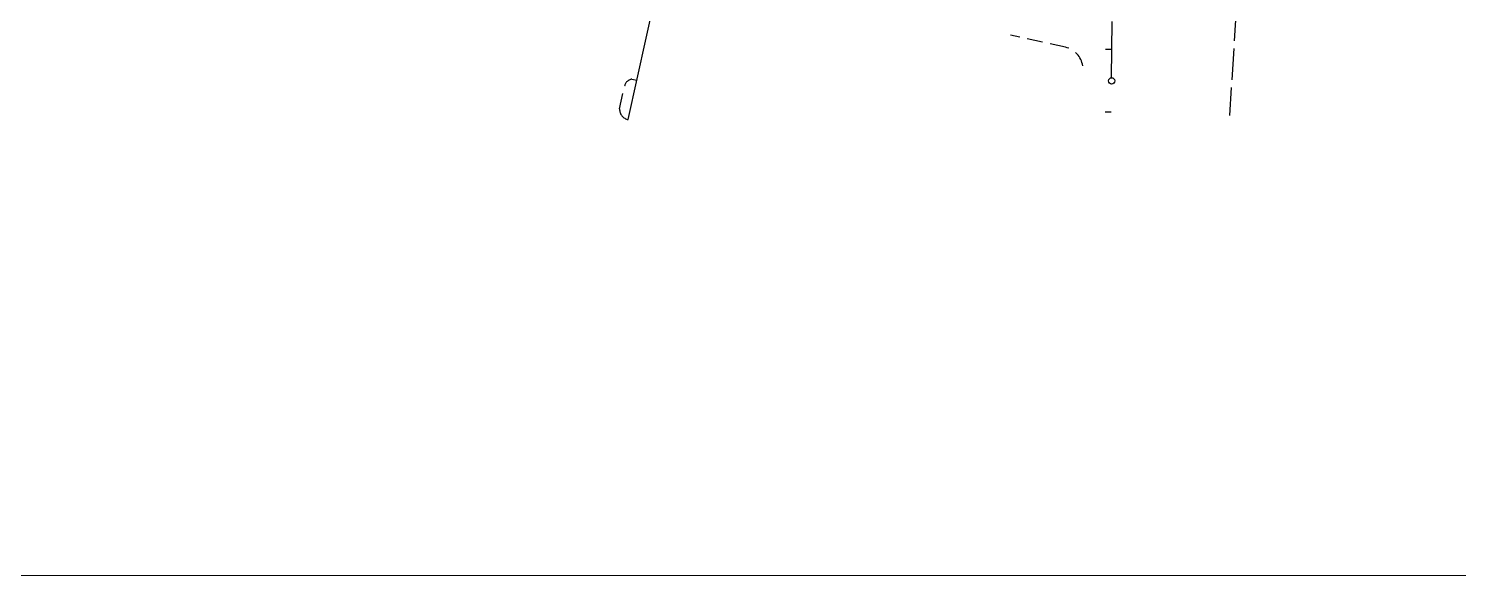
# Model space of a CAD drawing. Header units: inches. Extents: x 0 to 606, y 0 to 141.
# Drawn here: x 303.1 to 394.6, y 0 to 35 of the extents above; entities that cross this region are included whole.
import ezdxf

# ---------------------------------------------------------------- set-up
doc = ezdxf.new("R2010")
doc.units = ezdxf.units.IN
doc.header["$MEASUREMENT"] = 0
doc.linetypes.add('DASH1', pattern=[1.5, 1, -0.5])
doc.linetypes.add('DASH4', pattern=[2.5, 2, -0.5])

msp = doc.modelspace()

# ---------------------------------------------------------------- linework, layer by layer
at = {"color": 253, "linetype": 'DASH4'}
msp.add_line((380.681, 41.194), (379.916, 29.429), dxfattribs=at)
at = {"color": 253, "linetype": 'Continuous'}
for p, q in [((341.473, 29.161), (343.57, 38.717)), ((372.385, 31.839), (372.42, 35.438)), ((372.402, 33.638), (372.002, 33.642)), ((372.363, 29.639), (371.963, 29.643))]:
    msp.add_line(p, q, dxfattribs=at)
at = {"color": 253, "linetype": 'DASH1'}
for p, q in [((369.437, 33.79), (365.918, 34.564)), ((340.919, 29.844), (341.24, 31.311)), ((341.701, 31.747), (342.025, 31.676))]:
    msp.add_line(p, q, dxfattribs=at)
at = {"lineweight": 9, "ltscale": 0.5}
msp.add_line((0, 0), (605.692, 0), dxfattribs=at)
at = {"color": 253, "linetype": 'Continuous'}
msp.add_circle((372.383, 31.639), 0.2, dxfattribs=at)
at = {"color": 253, "linetype": 'DASH1'}
for centre, radius, start, end in [((369.11, 32.383), 1.444, 8.53392, 76.91858), ((341.79, 31.19), 0.564, 99.11652, 167.67314), ((341.603, 29.832), 0.684, 179.02176, 259.07936)]:
    msp.add_arc(centre, radius, start, end, dxfattribs=at)

doc.saveas('drawing.dxf')
